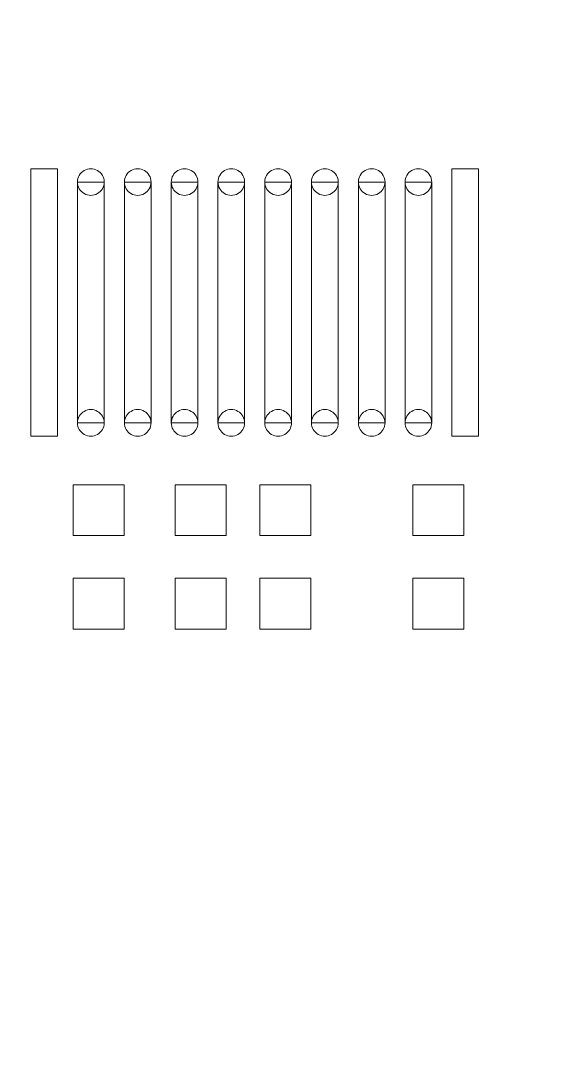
# Model space of a CAD drawing. Header units: millimetres. Extents: x -145 to 117, y -28 to 99.
# Drawn here: x -76.18 to -68.38, y 19.32 to 34.82 of the extents above; entities that cross this region are included whole.
import ezdxf

# ---------------------------------------------------------------- set-up
doc = ezdxf.new("R2010")
doc.units = ezdxf.units.MM
doc.header["$MEASUREMENT"] = 0
doc.layers.add('bottomstencil', color=7, linetype='Continuous')

msp = doc.modelspace()

# ---------------------------------------------------------------- linework, layer by layer
at = {"layer": 'bottomstencil', "color": 8, "lineweight": 9}
msp.add_open_spline([(-17.5854, 99.4833), (-17.5854, 99.4833), (-144.5854, 99.4833), (-144.5854, 99.4833), (-144.5854, 99.4833), (-144.5854, 99.4833), (-144.5854, -27.5167), (-144.5854, -27.5167), (-144.5854, -27.5167), (-144.5854, -27.5167), (-17.5854, -27.5167), (-17.5854, -27.5167), (-17.5854, -27.5167), (-17.5854, -27.5167), (-17.5854, 99.4833), (-17.5854, 99.4833)], degree=3, knots=[0, 0, 0, 0, 0.2, 0.2, 0.2, 0.2, 0.4, 0.4, 0.4, 0.4, 0.6, 0.6, 0.6, 0.6, 1, 1, 1, 1], dxfattribs=at)
at = {"layer": 'bottomstencil', "lineweight": 9}
for points, knots in [([(-76.0295, 28.6059), (-76.0295, 28.6059), (-76.0295, 32.6064), (-76.0295, 32.6064), (-76.0295, 32.6064), (-76.0295, 32.6064), (-75.6308, 32.6064), (-75.6308, 32.6064), (-75.6308, 32.6064), (-75.6308, 32.6064), (-75.6308, 28.6059), (-75.6308, 28.6059), (-75.6308, 28.6059), (-75.6308, 28.6059), (-76.0295, 28.6059), (-76.0295, 28.6059)], [0, 0, 0, 0, 0.2, 0.2, 0.2, 0.2, 0.4, 0.4, 0.4, 0.4, 0.6, 0.6, 0.6, 0.6, 1, 1, 1, 1]), ([(-75.331, 32.407), (-75.331, 32.4782), (-75.293, 32.544), (-75.2313, 32.5797), (-75.2313, 32.5797), (-75.1696, 32.6153), (-75.0936, 32.6153), (-75.0319, 32.5797), (-75.0319, 32.5797), (-74.9703, 32.544), (-74.9323, 32.4782), (-74.9323, 32.407)], [0, 0, 0, 0, 0.25, 0.25, 0.25, 0.25, 0.5, 0.5, 0.5, 0.5, 1, 1, 1, 1]), ([(-74.63, 32.407), (-74.63, 32.4782), (-74.592, 32.544), (-74.5303, 32.5797), (-74.5303, 32.5797), (-74.4686, 32.6153), (-74.3926, 32.6153), (-74.3309, 32.5797), (-74.3309, 32.5797), (-74.2692, 32.544), (-74.2312, 32.4782), (-74.2312, 32.407)], [0, 0, 0, 0, 0.25, 0.25, 0.25, 0.25, 0.5, 0.5, 0.5, 0.5, 1, 1, 1, 1]), ([(-73.9289, 32.407), (-73.9289, 32.4782), (-73.8909, 32.544), (-73.8293, 32.5797), (-73.8293, 32.5797), (-73.7676, 32.6153), (-73.6916, 32.6153), (-73.6299, 32.5797), (-73.6299, 32.5797), (-73.5682, 32.544), (-73.5302, 32.4782), (-73.5302, 32.407)], [0, 0, 0, 0, 0.25, 0.25, 0.25, 0.25, 0.5, 0.5, 0.5, 0.5, 1, 1, 1, 1]), ([(-73.2304, 32.407), (-73.2304, 32.4782), (-73.1924, 32.544), (-73.1308, 32.5797), (-73.1308, 32.5797), (-73.0691, 32.6153), (-72.9931, 32.6153), (-72.9314, 32.5797), (-72.9314, 32.5797), (-72.8697, 32.544), (-72.8317, 32.4782), (-72.8317, 32.407)], [0, 0, 0, 0, 0.25, 0.25, 0.25, 0.25, 0.5, 0.5, 0.5, 0.5, 1, 1, 1, 1]), ([(-72.5294, 32.407), (-72.5294, 32.4782), (-72.4914, 32.544), (-72.4297, 32.5797), (-72.4297, 32.5797), (-72.368, 32.6153), (-72.292, 32.6153), (-72.2303, 32.5797), (-72.2303, 32.5797), (-72.1686, 32.544), (-72.1306, 32.4782), (-72.1306, 32.407)], [0, 0, 0, 0, 0.25, 0.25, 0.25, 0.25, 0.5, 0.5, 0.5, 0.5, 1, 1, 1, 1]), ([(-71.8309, 32.407), (-71.8309, 32.4782), (-71.7929, 32.544), (-71.7312, 32.5797), (-71.7312, 32.5797), (-71.6695, 32.6153), (-71.5935, 32.6153), (-71.5318, 32.5797), (-71.5318, 32.5797), (-71.4701, 32.544), (-71.4321, 32.4782), (-71.4321, 32.407)], [0, 0, 0, 0, 0.25, 0.25, 0.25, 0.25, 0.5, 0.5, 0.5, 0.5, 1, 1, 1, 1]), ([(-71.1299, 32.407), (-71.1299, 32.4782), (-71.0919, 32.544), (-71.0302, 32.5797), (-71.0302, 32.5797), (-70.9685, 32.6153), (-70.8925, 32.6153), (-70.8308, 32.5797), (-70.8308, 32.5797), (-70.7691, 32.544), (-70.7311, 32.4782), (-70.7311, 32.407)], [0, 0, 0, 0, 0.25, 0.25, 0.25, 0.25, 0.5, 0.5, 0.5, 0.5, 1, 1, 1, 1]), ([(-70.4314, 32.407), (-70.4314, 32.4782), (-70.3934, 32.544), (-70.3317, 32.5797), (-70.3317, 32.5797), (-70.27, 32.6153), (-70.194, 32.6153), (-70.1323, 32.5797), (-70.1323, 32.5797), (-70.0706, 32.544), (-70.0326, 32.4782), (-70.0326, 32.407)], [0, 0, 0, 0, 0.25, 0.25, 0.25, 0.25, 0.5, 0.5, 0.5, 0.5, 1, 1, 1, 1]), ([(-69.7303, 28.6059), (-69.7303, 28.6059), (-69.7303, 32.6064), (-69.7303, 32.6064), (-69.7303, 32.6064), (-69.7303, 32.6064), (-69.3316, 32.6064), (-69.3316, 32.6064), (-69.3316, 32.6064), (-69.3316, 32.6064), (-69.3316, 28.6059), (-69.3316, 28.6059), (-69.3316, 28.6059), (-69.3316, 28.6059), (-69.7303, 28.6059), (-69.7303, 28.6059)], [0, 0, 0, 0, 0.2, 0.2, 0.2, 0.2, 0.4, 0.4, 0.4, 0.4, 0.6, 0.6, 0.6, 0.6, 1, 1, 1, 1]), ([(-74.9323, 28.8053), (-74.9323, 28.8053), (-75.331, 28.8053), (-75.331, 28.8053), (-75.331, 28.8053), (-75.331, 28.8053), (-75.331, 32.407), (-75.331, 32.407), (-75.331, 32.407), (-75.331, 32.407), (-74.9323, 32.407), (-74.9323, 32.407), (-74.9323, 32.407), (-74.9323, 32.407), (-74.9323, 28.8053), (-74.9323, 28.8053)], [0, 0, 0, 0, 0.2, 0.2, 0.2, 0.2, 0.4, 0.4, 0.4, 0.4, 0.6, 0.6, 0.6, 0.6, 1, 1, 1, 1]), ([(-74.9323, 32.407), (-74.9323, 32.3357), (-74.9703, 32.2699), (-75.0319, 32.2343), (-75.0319, 32.2343), (-75.0936, 32.1987), (-75.1696, 32.1987), (-75.2313, 32.2343), (-75.2313, 32.2343), (-75.293, 32.2699), (-75.331, 32.3357), (-75.331, 32.407)], [0, 0, 0, 0, 0.25, 0.25, 0.25, 0.25, 0.5, 0.5, 0.5, 0.5, 1, 1, 1, 1]), ([(-75.1316, 32.407), (-75.1316, 32.407), (-75.1316, 32.407), (-75.1316, 32.407), (-75.1316, 32.407), (-75.1316, 32.407), (-75.1316, 32.407), (-75.1316, 32.407), (-75.1316, 32.407), (-75.1316, 32.407), (-75.1316, 32.407), (-75.1316, 32.407)], [0, 0, 0, 0, 0.25, 0.25, 0.25, 0.25, 0.5, 0.5, 0.5, 0.5, 1, 1, 1, 1]), ([(-75.1316, 32.407), (-75.1316, 32.407), (-75.1316, 32.407), (-75.1316, 32.407), (-75.1316, 32.407), (-75.1316, 32.407), (-75.1316, 32.407), (-75.1316, 32.407), (-75.1316, 32.407), (-75.1316, 32.407), (-75.1316, 32.407), (-75.1316, 32.407)], [0, 0, 0, 0, 0.25, 0.25, 0.25, 0.25, 0.5, 0.5, 0.5, 0.5, 1, 1, 1, 1]), ([(-74.2312, 28.8053), (-74.2312, 28.8053), (-74.63, 28.8053), (-74.63, 28.8053), (-74.63, 28.8053), (-74.63, 28.8053), (-74.63, 32.407), (-74.63, 32.407), (-74.63, 32.407), (-74.63, 32.407), (-74.2312, 32.407), (-74.2312, 32.407), (-74.2312, 32.407), (-74.2312, 32.407), (-74.2312, 28.8053), (-74.2312, 28.8053)], [0, 0, 0, 0, 0.2, 0.2, 0.2, 0.2, 0.4, 0.4, 0.4, 0.4, 0.6, 0.6, 0.6, 0.6, 1, 1, 1, 1]), ([(-74.2312, 32.407), (-74.2312, 32.3357), (-74.2692, 32.2699), (-74.3309, 32.2343), (-74.3309, 32.2343), (-74.3926, 32.1987), (-74.4686, 32.1987), (-74.5303, 32.2343), (-74.5303, 32.2343), (-74.592, 32.2699), (-74.63, 32.3357), (-74.63, 32.407)], [0, 0, 0, 0, 0.25, 0.25, 0.25, 0.25, 0.5, 0.5, 0.5, 0.5, 1, 1, 1, 1]), ([(-74.4306, 32.407), (-74.4306, 32.407), (-74.4306, 32.407), (-74.4306, 32.407), (-74.4306, 32.407), (-74.4306, 32.407), (-74.4306, 32.407), (-74.4306, 32.407), (-74.4306, 32.407), (-74.4306, 32.407), (-74.4306, 32.407), (-74.4306, 32.407)], [0, 0, 0, 0, 0.25, 0.25, 0.25, 0.25, 0.5, 0.5, 0.5, 0.5, 1, 1, 1, 1]), ([(-74.4306, 32.407), (-74.4306, 32.407), (-74.4306, 32.407), (-74.4306, 32.407), (-74.4306, 32.407), (-74.4306, 32.407), (-74.4306, 32.407), (-74.4306, 32.407), (-74.4306, 32.407), (-74.4306, 32.407), (-74.4306, 32.407), (-74.4306, 32.407)], [0, 0, 0, 0, 0.25, 0.25, 0.25, 0.25, 0.5, 0.5, 0.5, 0.5, 1, 1, 1, 1]), ([(-73.5302, 28.8053), (-73.5302, 28.8053), (-73.9289, 28.8053), (-73.9289, 28.8053), (-73.9289, 28.8053), (-73.9289, 28.8053), (-73.9289, 32.407), (-73.9289, 32.407), (-73.9289, 32.407), (-73.9289, 32.407), (-73.5302, 32.407), (-73.5302, 32.407), (-73.5302, 32.407), (-73.5302, 32.407), (-73.5302, 28.8053), (-73.5302, 28.8053)], [0, 0, 0, 0, 0.2, 0.2, 0.2, 0.2, 0.4, 0.4, 0.4, 0.4, 0.6, 0.6, 0.6, 0.6, 1, 1, 1, 1]), ([(-73.5302, 32.407), (-73.5302, 32.3357), (-73.5682, 32.2699), (-73.6299, 32.2343), (-73.6299, 32.2343), (-73.6916, 32.1987), (-73.7676, 32.1987), (-73.8293, 32.2343), (-73.8293, 32.2343), (-73.8909, 32.2699), (-73.9289, 32.3357), (-73.9289, 32.407)], [0, 0, 0, 0, 0.25, 0.25, 0.25, 0.25, 0.5, 0.5, 0.5, 0.5, 1, 1, 1, 1]), ([(-73.7296, 32.407), (-73.7296, 32.407), (-73.7296, 32.407), (-73.7296, 32.407), (-73.7296, 32.407), (-73.7296, 32.407), (-73.7296, 32.407), (-73.7296, 32.407), (-73.7296, 32.407), (-73.7296, 32.407), (-73.7296, 32.407), (-73.7296, 32.407)], [0, 0, 0, 0, 0.25, 0.25, 0.25, 0.25, 0.5, 0.5, 0.5, 0.5, 1, 1, 1, 1]), ([(-73.7296, 32.407), (-73.7296, 32.407), (-73.7296, 32.407), (-73.7296, 32.407), (-73.7296, 32.407), (-73.7296, 32.407), (-73.7296, 32.407), (-73.7296, 32.407), (-73.7296, 32.407), (-73.7296, 32.407), (-73.7296, 32.407), (-73.7296, 32.407)], [0, 0, 0, 0, 0.25, 0.25, 0.25, 0.25, 0.5, 0.5, 0.5, 0.5, 1, 1, 1, 1]), ([(-72.8317, 28.8053), (-72.8317, 28.8053), (-73.2304, 28.8053), (-73.2304, 28.8053), (-73.2304, 28.8053), (-73.2304, 28.8053), (-73.2304, 32.407), (-73.2304, 32.407), (-73.2304, 32.407), (-73.2304, 32.407), (-72.8317, 32.407), (-72.8317, 32.407), (-72.8317, 32.407), (-72.8317, 32.407), (-72.8317, 28.8053), (-72.8317, 28.8053)], [0, 0, 0, 0, 0.2, 0.2, 0.2, 0.2, 0.4, 0.4, 0.4, 0.4, 0.6, 0.6, 0.6, 0.6, 1, 1, 1, 1]), ([(-72.8317, 32.407), (-72.8317, 32.3357), (-72.8697, 32.2699), (-72.9314, 32.2343), (-72.9314, 32.2343), (-72.9931, 32.1987), (-73.0691, 32.1987), (-73.1308, 32.2343), (-73.1308, 32.2343), (-73.1924, 32.2699), (-73.2304, 32.3357), (-73.2304, 32.407)], [0, 0, 0, 0, 0.25, 0.25, 0.25, 0.25, 0.5, 0.5, 0.5, 0.5, 1, 1, 1, 1]), ([(-73.0311, 32.407), (-73.0311, 32.407), (-73.0311, 32.407), (-73.0311, 32.407), (-73.0311, 32.407), (-73.0311, 32.407), (-73.0311, 32.407), (-73.0311, 32.407), (-73.0311, 32.407), (-73.0311, 32.407), (-73.0311, 32.407), (-73.0311, 32.407)], [0, 0, 0, 0, 0.25, 0.25, 0.25, 0.25, 0.5, 0.5, 0.5, 0.5, 1, 1, 1, 1]), ([(-73.0311, 32.407), (-73.0311, 32.407), (-73.0311, 32.407), (-73.0311, 32.407), (-73.0311, 32.407), (-73.0311, 32.407), (-73.0311, 32.407), (-73.0311, 32.407), (-73.0311, 32.407), (-73.0311, 32.407), (-73.0311, 32.407), (-73.0311, 32.407)], [0, 0, 0, 0, 0.25, 0.25, 0.25, 0.25, 0.5, 0.5, 0.5, 0.5, 1, 1, 1, 1]), ([(-72.1306, 28.8053), (-72.1306, 28.8053), (-72.5294, 28.8053), (-72.5294, 28.8053), (-72.5294, 28.8053), (-72.5294, 28.8053), (-72.5294, 32.407), (-72.5294, 32.407), (-72.5294, 32.407), (-72.5294, 32.407), (-72.1306, 32.407), (-72.1306, 32.407), (-72.1306, 32.407), (-72.1306, 32.407), (-72.1306, 28.8053), (-72.1306, 28.8053)], [0, 0, 0, 0, 0.2, 0.2, 0.2, 0.2, 0.4, 0.4, 0.4, 0.4, 0.6, 0.6, 0.6, 0.6, 1, 1, 1, 1]), ([(-72.1306, 32.407), (-72.1306, 32.3357), (-72.1686, 32.2699), (-72.2303, 32.2343), (-72.2303, 32.2343), (-72.292, 32.1987), (-72.368, 32.1987), (-72.4297, 32.2343), (-72.4297, 32.2343), (-72.4914, 32.2699), (-72.5294, 32.3357), (-72.5294, 32.407)], [0, 0, 0, 0, 0.25, 0.25, 0.25, 0.25, 0.5, 0.5, 0.5, 0.5, 1, 1, 1, 1]), ([(-72.33, 32.407), (-72.33, 32.407), (-72.33, 32.407), (-72.33, 32.407), (-72.33, 32.407), (-72.33, 32.407), (-72.33, 32.407), (-72.33, 32.407), (-72.33, 32.407), (-72.33, 32.407), (-72.33, 32.407), (-72.33, 32.407)], [0, 0, 0, 0, 0.25, 0.25, 0.25, 0.25, 0.5, 0.5, 0.5, 0.5, 1, 1, 1, 1]), ([(-72.33, 32.407), (-72.33, 32.407), (-72.33, 32.407), (-72.33, 32.407), (-72.33, 32.407), (-72.33, 32.407), (-72.33, 32.407), (-72.33, 32.407), (-72.33, 32.407), (-72.33, 32.407), (-72.33, 32.407), (-72.33, 32.407)], [0, 0, 0, 0, 0.25, 0.25, 0.25, 0.25, 0.5, 0.5, 0.5, 0.5, 1, 1, 1, 1]), ([(-71.4321, 28.8053), (-71.4321, 28.8053), (-71.8309, 28.8053), (-71.8309, 28.8053), (-71.8309, 28.8053), (-71.8309, 28.8053), (-71.8309, 32.407), (-71.8309, 32.407), (-71.8309, 32.407), (-71.8309, 32.407), (-71.4321, 32.407), (-71.4321, 32.407), (-71.4321, 32.407), (-71.4321, 32.407), (-71.4321, 28.8053), (-71.4321, 28.8053)], [0, 0, 0, 0, 0.2, 0.2, 0.2, 0.2, 0.4, 0.4, 0.4, 0.4, 0.6, 0.6, 0.6, 0.6, 1, 1, 1, 1]), ([(-71.4321, 32.407), (-71.4321, 32.3357), (-71.4701, 32.2699), (-71.5318, 32.2343), (-71.5318, 32.2343), (-71.5935, 32.1987), (-71.6695, 32.1987), (-71.7312, 32.2343), (-71.7312, 32.2343), (-71.7929, 32.2699), (-71.8309, 32.3357), (-71.8309, 32.407)], [0, 0, 0, 0, 0.25, 0.25, 0.25, 0.25, 0.5, 0.5, 0.5, 0.5, 1, 1, 1, 1]), ([(-71.6315, 32.407), (-71.6315, 32.407), (-71.6315, 32.407), (-71.6315, 32.407), (-71.6315, 32.407), (-71.6315, 32.407), (-71.6315, 32.407), (-71.6315, 32.407), (-71.6315, 32.407), (-71.6315, 32.407), (-71.6315, 32.407), (-71.6315, 32.407)], [0, 0, 0, 0, 0.25, 0.25, 0.25, 0.25, 0.5, 0.5, 0.5, 0.5, 1, 1, 1, 1]), ([(-71.6315, 32.407), (-71.6315, 32.407), (-71.6315, 32.407), (-71.6315, 32.407), (-71.6315, 32.407), (-71.6315, 32.407), (-71.6315, 32.407), (-71.6315, 32.407), (-71.6315, 32.407), (-71.6315, 32.407), (-71.6315, 32.407), (-71.6315, 32.407)], [0, 0, 0, 0, 0.25, 0.25, 0.25, 0.25, 0.5, 0.5, 0.5, 0.5, 1, 1, 1, 1]), ([(-70.7311, 28.8053), (-70.7311, 28.8053), (-71.1299, 28.8053), (-71.1299, 28.8053), (-71.1299, 28.8053), (-71.1299, 28.8053), (-71.1299, 32.407), (-71.1299, 32.407), (-71.1299, 32.407), (-71.1299, 32.407), (-70.7311, 32.407), (-70.7311, 32.407), (-70.7311, 32.407), (-70.7311, 32.407), (-70.7311, 28.8053), (-70.7311, 28.8053)], [0, 0, 0, 0, 0.2, 0.2, 0.2, 0.2, 0.4, 0.4, 0.4, 0.4, 0.6, 0.6, 0.6, 0.6, 1, 1, 1, 1]), ([(-70.7311, 32.407), (-70.7311, 32.3357), (-70.7691, 32.2699), (-70.8308, 32.2343), (-70.8308, 32.2343), (-70.8925, 32.1987), (-70.9685, 32.1987), (-71.0302, 32.2343), (-71.0302, 32.2343), (-71.0919, 32.2699), (-71.1299, 32.3357), (-71.1299, 32.407)], [0, 0, 0, 0, 0.25, 0.25, 0.25, 0.25, 0.5, 0.5, 0.5, 0.5, 1, 1, 1, 1]), ([(-70.9305, 32.407), (-70.9305, 32.407), (-70.9305, 32.407), (-70.9305, 32.407), (-70.9305, 32.407), (-70.9305, 32.407), (-70.9305, 32.407), (-70.9305, 32.407), (-70.9305, 32.407), (-70.9305, 32.407), (-70.9305, 32.407), (-70.9305, 32.407)], [0, 0, 0, 0, 0.25, 0.25, 0.25, 0.25, 0.5, 0.5, 0.5, 0.5, 1, 1, 1, 1]), ([(-70.9305, 32.407), (-70.9305, 32.407), (-70.9305, 32.407), (-70.9305, 32.407), (-70.9305, 32.407), (-70.9305, 32.407), (-70.9305, 32.407), (-70.9305, 32.407), (-70.9305, 32.407), (-70.9305, 32.407), (-70.9305, 32.407), (-70.9305, 32.407)], [0, 0, 0, 0, 0.25, 0.25, 0.25, 0.25, 0.5, 0.5, 0.5, 0.5, 1, 1, 1, 1]), ([(-70.0326, 28.8053), (-70.0326, 28.8053), (-70.4314, 28.8053), (-70.4314, 28.8053), (-70.4314, 28.8053), (-70.4314, 28.8053), (-70.4314, 32.407), (-70.4314, 32.407), (-70.4314, 32.407), (-70.4314, 32.407), (-70.0326, 32.407), (-70.0326, 32.407), (-70.0326, 32.407), (-70.0326, 32.407), (-70.0326, 28.8053), (-70.0326, 28.8053)], [0, 0, 0, 0, 0.2, 0.2, 0.2, 0.2, 0.4, 0.4, 0.4, 0.4, 0.6, 0.6, 0.6, 0.6, 1, 1, 1, 1]), ([(-70.0326, 32.407), (-70.0326, 32.3357), (-70.0706, 32.2699), (-70.1323, 32.2343), (-70.1323, 32.2343), (-70.194, 32.1987), (-70.27, 32.1987), (-70.3317, 32.2343), (-70.3317, 32.2343), (-70.3934, 32.2699), (-70.4314, 32.3357), (-70.4314, 32.407)], [0, 0, 0, 0, 0.25, 0.25, 0.25, 0.25, 0.5, 0.5, 0.5, 0.5, 1, 1, 1, 1]), ([(-70.232, 32.407), (-70.232, 32.407), (-70.232, 32.407), (-70.232, 32.407), (-70.232, 32.407), (-70.232, 32.407), (-70.232, 32.407), (-70.232, 32.407), (-70.232, 32.407), (-70.232, 32.407), (-70.232, 32.407), (-70.232, 32.407)], [0, 0, 0, 0, 0.25, 0.25, 0.25, 0.25, 0.5, 0.5, 0.5, 0.5, 1, 1, 1, 1]), ([(-70.232, 32.407), (-70.232, 32.407), (-70.232, 32.407), (-70.232, 32.407), (-70.232, 32.407), (-70.232, 32.407), (-70.232, 32.407), (-70.232, 32.407), (-70.232, 32.407), (-70.232, 32.407), (-70.232, 32.407), (-70.232, 32.407)], [0, 0, 0, 0, 0.25, 0.25, 0.25, 0.25, 0.5, 0.5, 0.5, 0.5, 1, 1, 1, 1]), ([(-75.331, 28.8053), (-75.331, 28.8765), (-75.293, 28.9423), (-75.2313, 28.9779), (-75.2313, 28.9779), (-75.1696, 29.0136), (-75.0936, 29.0136), (-75.0319, 28.9779), (-75.0319, 28.9779), (-74.9703, 28.9423), (-74.9323, 28.8765), (-74.9323, 28.8053)], [0, 0, 0, 0, 0.25, 0.25, 0.25, 0.25, 0.5, 0.5, 0.5, 0.5, 1, 1, 1, 1]), ([(-74.63, 28.8053), (-74.63, 28.8765), (-74.592, 28.9423), (-74.5303, 28.9779), (-74.5303, 28.9779), (-74.4686, 29.0136), (-74.3926, 29.0136), (-74.3309, 28.9779), (-74.3309, 28.9779), (-74.2692, 28.9423), (-74.2312, 28.8765), (-74.2312, 28.8053)], [0, 0, 0, 0, 0.25, 0.25, 0.25, 0.25, 0.5, 0.5, 0.5, 0.5, 1, 1, 1, 1]), ([(-73.9289, 28.8053), (-73.9289, 28.8765), (-73.8909, 28.9423), (-73.8293, 28.9779), (-73.8293, 28.9779), (-73.7676, 29.0136), (-73.6916, 29.0136), (-73.6299, 28.9779), (-73.6299, 28.9779), (-73.5682, 28.9423), (-73.5302, 28.8765), (-73.5302, 28.8053)], [0, 0, 0, 0, 0.25, 0.25, 0.25, 0.25, 0.5, 0.5, 0.5, 0.5, 1, 1, 1, 1]), ([(-73.2304, 28.8053), (-73.2304, 28.8765), (-73.1924, 28.9423), (-73.1308, 28.9779), (-73.1308, 28.9779), (-73.0691, 29.0136), (-72.9931, 29.0136), (-72.9314, 28.9779), (-72.9314, 28.9779), (-72.8697, 28.9423), (-72.8317, 28.8765), (-72.8317, 28.8053)], [0, 0, 0, 0, 0.25, 0.25, 0.25, 0.25, 0.5, 0.5, 0.5, 0.5, 1, 1, 1, 1]), ([(-72.5294, 28.8053), (-72.5294, 28.8765), (-72.4914, 28.9423), (-72.4297, 28.9779), (-72.4297, 28.9779), (-72.368, 29.0136), (-72.292, 29.0136), (-72.2303, 28.9779), (-72.2303, 28.9779), (-72.1686, 28.9423), (-72.1306, 28.8765), (-72.1306, 28.8053)], [0, 0, 0, 0, 0.25, 0.25, 0.25, 0.25, 0.5, 0.5, 0.5, 0.5, 1, 1, 1, 1]), ([(-71.8309, 28.8053), (-71.8309, 28.8765), (-71.7929, 28.9423), (-71.7312, 28.9779), (-71.7312, 28.9779), (-71.6695, 29.0136), (-71.5935, 29.0136), (-71.5318, 28.9779), (-71.5318, 28.9779), (-71.4701, 28.9423), (-71.4321, 28.8765), (-71.4321, 28.8053)], [0, 0, 0, 0, 0.25, 0.25, 0.25, 0.25, 0.5, 0.5, 0.5, 0.5, 1, 1, 1, 1]), ([(-71.1299, 28.8053), (-71.1299, 28.8765), (-71.0919, 28.9423), (-71.0302, 28.9779), (-71.0302, 28.9779), (-70.9685, 29.0136), (-70.8925, 29.0136), (-70.8308, 28.9779), (-70.8308, 28.9779), (-70.7691, 28.9423), (-70.7311, 28.8765), (-70.7311, 28.8053)], [0, 0, 0, 0, 0.25, 0.25, 0.25, 0.25, 0.5, 0.5, 0.5, 0.5, 1, 1, 1, 1]), ([(-70.4314, 28.8053), (-70.4314, 28.8765), (-70.3934, 28.9423), (-70.3317, 28.9779), (-70.3317, 28.9779), (-70.27, 29.0136), (-70.194, 29.0136), (-70.1323, 28.9779), (-70.1323, 28.9779), (-70.0706, 28.9423), (-70.0326, 28.8765), (-70.0326, 28.8053)], [0, 0, 0, 0, 0.25, 0.25, 0.25, 0.25, 0.5, 0.5, 0.5, 0.5, 1, 1, 1, 1]), ([(-74.9323, 28.8053), (-74.9323, 28.734), (-74.9703, 28.6682), (-75.0319, 28.6326), (-75.0319, 28.6326), (-75.0936, 28.597), (-75.1696, 28.597), (-75.2313, 28.6326), (-75.2313, 28.6326), (-75.293, 28.6682), (-75.331, 28.734), (-75.331, 28.8053)], [0, 0, 0, 0, 0.25, 0.25, 0.25, 0.25, 0.5, 0.5, 0.5, 0.5, 1, 1, 1, 1]), ([(-75.1316, 28.8053), (-75.1316, 28.8053), (-75.1316, 28.8053), (-75.1316, 28.8053), (-75.1316, 28.8053), (-75.1316, 28.8053), (-75.1316, 28.8053), (-75.1316, 28.8053), (-75.1316, 28.8053), (-75.1316, 28.8053), (-75.1316, 28.8053), (-75.1316, 28.8053)], [0, 0, 0, 0, 0.25, 0.25, 0.25, 0.25, 0.5, 0.5, 0.5, 0.5, 1, 1, 1, 1]), ([(-75.1316, 28.8053), (-75.1316, 28.8053), (-75.1316, 28.8053), (-75.1316, 28.8053), (-75.1316, 28.8053), (-75.1316, 28.8053), (-75.1316, 28.8053), (-75.1316, 28.8053), (-75.1316, 28.8053), (-75.1316, 28.8053), (-75.1316, 28.8053), (-75.1316, 28.8053)], [0, 0, 0, 0, 0.25, 0.25, 0.25, 0.25, 0.5, 0.5, 0.5, 0.5, 1, 1, 1, 1]), ([(-74.2312, 28.8053), (-74.2312, 28.734), (-74.2692, 28.6682), (-74.3309, 28.6326), (-74.3309, 28.6326), (-74.3926, 28.597), (-74.4686, 28.597), (-74.5303, 28.6326), (-74.5303, 28.6326), (-74.592, 28.6682), (-74.63, 28.734), (-74.63, 28.8053)], [0, 0, 0, 0, 0.25, 0.25, 0.25, 0.25, 0.5, 0.5, 0.5, 0.5, 1, 1, 1, 1]), ([(-74.4306, 28.8053), (-74.4306, 28.8053), (-74.4306, 28.8053), (-74.4306, 28.8053), (-74.4306, 28.8053), (-74.4306, 28.8053), (-74.4306, 28.8053), (-74.4306, 28.8053), (-74.4306, 28.8053), (-74.4306, 28.8053), (-74.4306, 28.8053), (-74.4306, 28.8053)], [0, 0, 0, 0, 0.25, 0.25, 0.25, 0.25, 0.5, 0.5, 0.5, 0.5, 1, 1, 1, 1]), ([(-74.4306, 28.8053), (-74.4306, 28.8053), (-74.4306, 28.8053), (-74.4306, 28.8053), (-74.4306, 28.8053), (-74.4306, 28.8053), (-74.4306, 28.8053), (-74.4306, 28.8053), (-74.4306, 28.8053), (-74.4306, 28.8053), (-74.4306, 28.8053), (-74.4306, 28.8053)], [0, 0, 0, 0, 0.25, 0.25, 0.25, 0.25, 0.5, 0.5, 0.5, 0.5, 1, 1, 1, 1]), ([(-73.5302, 28.8053), (-73.5302, 28.734), (-73.5682, 28.6682), (-73.6299, 28.6326), (-73.6299, 28.6326), (-73.6916, 28.597), (-73.7676, 28.597), (-73.8293, 28.6326), (-73.8293, 28.6326), (-73.8909, 28.6682), (-73.9289, 28.734), (-73.9289, 28.8053)], [0, 0, 0, 0, 0.25, 0.25, 0.25, 0.25, 0.5, 0.5, 0.5, 0.5, 1, 1, 1, 1]), ([(-73.7296, 28.8053), (-73.7296, 28.8053), (-73.7296, 28.8053), (-73.7296, 28.8053), (-73.7296, 28.8053), (-73.7296, 28.8053), (-73.7296, 28.8053), (-73.7296, 28.8053), (-73.7296, 28.8053), (-73.7296, 28.8053), (-73.7296, 28.8053), (-73.7296, 28.8053)], [0, 0, 0, 0, 0.25, 0.25, 0.25, 0.25, 0.5, 0.5, 0.5, 0.5, 1, 1, 1, 1]), ([(-73.7296, 28.8053), (-73.7296, 28.8053), (-73.7296, 28.8053), (-73.7296, 28.8053), (-73.7296, 28.8053), (-73.7296, 28.8053), (-73.7296, 28.8053), (-73.7296, 28.8053), (-73.7296, 28.8053), (-73.7296, 28.8053), (-73.7296, 28.8053), (-73.7296, 28.8053)], [0, 0, 0, 0, 0.25, 0.25, 0.25, 0.25, 0.5, 0.5, 0.5, 0.5, 1, 1, 1, 1]), ([(-72.8317, 28.8053), (-72.8317, 28.734), (-72.8697, 28.6682), (-72.9314, 28.6326), (-72.9314, 28.6326), (-72.9931, 28.597), (-73.0691, 28.597), (-73.1308, 28.6326), (-73.1308, 28.6326), (-73.1924, 28.6682), (-73.2304, 28.734), (-73.2304, 28.8053)], [0, 0, 0, 0, 0.25, 0.25, 0.25, 0.25, 0.5, 0.5, 0.5, 0.5, 1, 1, 1, 1]), ([(-73.0311, 28.8053), (-73.0311, 28.8053), (-73.0311, 28.8053), (-73.0311, 28.8053), (-73.0311, 28.8053), (-73.0311, 28.8053), (-73.0311, 28.8053), (-73.0311, 28.8053), (-73.0311, 28.8053), (-73.0311, 28.8053), (-73.0311, 28.8053), (-73.0311, 28.8053)], [0, 0, 0, 0, 0.25, 0.25, 0.25, 0.25, 0.5, 0.5, 0.5, 0.5, 1, 1, 1, 1]), ([(-73.0311, 28.8053), (-73.0311, 28.8053), (-73.0311, 28.8053), (-73.0311, 28.8053), (-73.0311, 28.8053), (-73.0311, 28.8053), (-73.0311, 28.8053), (-73.0311, 28.8053), (-73.0311, 28.8053), (-73.0311, 28.8053), (-73.0311, 28.8053), (-73.0311, 28.8053)], [0, 0, 0, 0, 0.25, 0.25, 0.25, 0.25, 0.5, 0.5, 0.5, 0.5, 1, 1, 1, 1]), ([(-72.1306, 28.8053), (-72.1306, 28.734), (-72.1686, 28.6682), (-72.2303, 28.6326), (-72.2303, 28.6326), (-72.292, 28.597), (-72.368, 28.597), (-72.4297, 28.6326), (-72.4297, 28.6326), (-72.4914, 28.6682), (-72.5294, 28.734), (-72.5294, 28.8053)], [0, 0, 0, 0, 0.25, 0.25, 0.25, 0.25, 0.5, 0.5, 0.5, 0.5, 1, 1, 1, 1]), ([(-72.33, 28.8053), (-72.33, 28.8053), (-72.33, 28.8053), (-72.33, 28.8053), (-72.33, 28.8053), (-72.33, 28.8053), (-72.33, 28.8053), (-72.33, 28.8053), (-72.33, 28.8053), (-72.33, 28.8053), (-72.33, 28.8053), (-72.33, 28.8053)], [0, 0, 0, 0, 0.25, 0.25, 0.25, 0.25, 0.5, 0.5, 0.5, 0.5, 1, 1, 1, 1]), ([(-72.33, 28.8053), (-72.33, 28.8053), (-72.33, 28.8053), (-72.33, 28.8053), (-72.33, 28.8053), (-72.33, 28.8053), (-72.33, 28.8053), (-72.33, 28.8053), (-72.33, 28.8053), (-72.33, 28.8053), (-72.33, 28.8053), (-72.33, 28.8053)], [0, 0, 0, 0, 0.25, 0.25, 0.25, 0.25, 0.5, 0.5, 0.5, 0.5, 1, 1, 1, 1]), ([(-71.4321, 28.8053), (-71.4321, 28.734), (-71.4701, 28.6682), (-71.5318, 28.6326), (-71.5318, 28.6326), (-71.5935, 28.597), (-71.6695, 28.597), (-71.7312, 28.6326), (-71.7312, 28.6326), (-71.7929, 28.6682), (-71.8309, 28.734), (-71.8309, 28.8053)], [0, 0, 0, 0, 0.25, 0.25, 0.25, 0.25, 0.5, 0.5, 0.5, 0.5, 1, 1, 1, 1]), ([(-71.6315, 28.8053), (-71.6315, 28.8053), (-71.6315, 28.8053), (-71.6315, 28.8053), (-71.6315, 28.8053), (-71.6315, 28.8053), (-71.6315, 28.8053), (-71.6315, 28.8053), (-71.6315, 28.8053), (-71.6315, 28.8053), (-71.6315, 28.8053), (-71.6315, 28.8053)], [0, 0, 0, 0, 0.25, 0.25, 0.25, 0.25, 0.5, 0.5, 0.5, 0.5, 1, 1, 1, 1]), ([(-71.6315, 28.8053), (-71.6315, 28.8053), (-71.6315, 28.8053), (-71.6315, 28.8053), (-71.6315, 28.8053), (-71.6315, 28.8053), (-71.6315, 28.8053), (-71.6315, 28.8053), (-71.6315, 28.8053), (-71.6315, 28.8053), (-71.6315, 28.8053), (-71.6315, 28.8053)], [0, 0, 0, 0, 0.25, 0.25, 0.25, 0.25, 0.5, 0.5, 0.5, 0.5, 1, 1, 1, 1]), ([(-70.7311, 28.8053), (-70.7311, 28.734), (-70.7691, 28.6682), (-70.8308, 28.6326), (-70.8308, 28.6326), (-70.8925, 28.597), (-70.9685, 28.597), (-71.0302, 28.6326), (-71.0302, 28.6326), (-71.0919, 28.6682), (-71.1299, 28.734), (-71.1299, 28.8053)], [0, 0, 0, 0, 0.25, 0.25, 0.25, 0.25, 0.5, 0.5, 0.5, 0.5, 1, 1, 1, 1]), ([(-70.9305, 28.8053), (-70.9305, 28.8053), (-70.9305, 28.8053), (-70.9305, 28.8053), (-70.9305, 28.8053), (-70.9305, 28.8053), (-70.9305, 28.8053), (-70.9305, 28.8053), (-70.9305, 28.8053), (-70.9305, 28.8053), (-70.9305, 28.8053), (-70.9305, 28.8053)], [0, 0, 0, 0, 0.25, 0.25, 0.25, 0.25, 0.5, 0.5, 0.5, 0.5, 1, 1, 1, 1]), ([(-70.9305, 28.8053), (-70.9305, 28.8053), (-70.9305, 28.8053), (-70.9305, 28.8053), (-70.9305, 28.8053), (-70.9305, 28.8053), (-70.9305, 28.8053), (-70.9305, 28.8053), (-70.9305, 28.8053), (-70.9305, 28.8053), (-70.9305, 28.8053), (-70.9305, 28.8053)], [0, 0, 0, 0, 0.25, 0.25, 0.25, 0.25, 0.5, 0.5, 0.5, 0.5, 1, 1, 1, 1]), ([(-70.0326, 28.8053), (-70.0326, 28.734), (-70.0706, 28.6682), (-70.1323, 28.6326), (-70.1323, 28.6326), (-70.194, 28.597), (-70.27, 28.597), (-70.3317, 28.6326), (-70.3317, 28.6326), (-70.3934, 28.6682), (-70.4314, 28.734), (-70.4314, 28.8053)], [0, 0, 0, 0, 0.25, 0.25, 0.25, 0.25, 0.5, 0.5, 0.5, 0.5, 1, 1, 1, 1]), ([(-70.232, 28.8053), (-70.232, 28.8053), (-70.232, 28.8053), (-70.232, 28.8053), (-70.232, 28.8053), (-70.232, 28.8053), (-70.232, 28.8053), (-70.232, 28.8053), (-70.232, 28.8053), (-70.232, 28.8053), (-70.232, 28.8053), (-70.232, 28.8053)], [0, 0, 0, 0, 0.25, 0.25, 0.25, 0.25, 0.5, 0.5, 0.5, 0.5, 1, 1, 1, 1]), ([(-70.232, 28.8053), (-70.232, 28.8053), (-70.232, 28.8053), (-70.232, 28.8053), (-70.232, 28.8053), (-70.232, 28.8053), (-70.232, 28.8053), (-70.232, 28.8053), (-70.232, 28.8053), (-70.232, 28.8053), (-70.232, 28.8053), (-70.232, 28.8053)], [0, 0, 0, 0, 0.25, 0.25, 0.25, 0.25, 0.5, 0.5, 0.5, 0.5, 1, 1, 1, 1]), ([(-75.3958, 27.1187), (-75.3958, 27.1187), (-75.3958, 27.8807), (-75.3958, 27.8807), (-75.3958, 27.8807), (-75.3958, 27.8807), (-74.6338, 27.8807), (-74.6338, 27.8807), (-74.6338, 27.8807), (-74.6338, 27.8807), (-74.6338, 27.1187), (-74.6338, 27.1187), (-74.6338, 27.1187), (-74.6338, 27.1187), (-75.3958, 27.1187), (-75.3958, 27.1187)], [0, 0, 0, 0, 0.2, 0.2, 0.2, 0.2, 0.4, 0.4, 0.4, 0.4, 0.6, 0.6, 0.6, 0.6, 1, 1, 1, 1]), ([(-73.8718, 27.1187), (-73.8718, 27.1187), (-73.8718, 27.8807), (-73.8718, 27.8807), (-73.8718, 27.8807), (-73.8718, 27.8807), (-73.1098, 27.8807), (-73.1098, 27.8807), (-73.1098, 27.8807), (-73.1098, 27.8807), (-73.1098, 27.1187), (-73.1098, 27.1187), (-73.1098, 27.1187), (-73.1098, 27.1187), (-73.8718, 27.1187), (-73.8718, 27.1187)], [0, 0, 0, 0, 0.2, 0.2, 0.2, 0.2, 0.4, 0.4, 0.4, 0.4, 0.6, 0.6, 0.6, 0.6, 1, 1, 1, 1]), ([(-72.6018, 27.1187), (-72.6018, 27.1187), (-72.6018, 27.8807), (-72.6018, 27.8807), (-72.6018, 27.8807), (-72.6018, 27.8807), (-71.8398, 27.8807), (-71.8398, 27.8807), (-71.8398, 27.8807), (-71.8398, 27.8807), (-71.8398, 27.1187), (-71.8398, 27.1187), (-71.8398, 27.1187), (-71.8398, 27.1187), (-72.6018, 27.1187), (-72.6018, 27.1187)], [0, 0, 0, 0, 0.2, 0.2, 0.2, 0.2, 0.4, 0.4, 0.4, 0.4, 0.6, 0.6, 0.6, 0.6, 1, 1, 1, 1]), ([(-70.3158, 27.1187), (-70.3158, 27.1187), (-70.3158, 27.8807), (-70.3158, 27.8807), (-70.3158, 27.8807), (-70.3158, 27.8807), (-69.5538, 27.8807), (-69.5538, 27.8807), (-69.5538, 27.8807), (-69.5538, 27.8807), (-69.5538, 27.1187), (-69.5538, 27.1187), (-69.5538, 27.1187), (-69.5538, 27.1187), (-70.3158, 27.1187), (-70.3158, 27.1187)], [0, 0, 0, 0, 0.2, 0.2, 0.2, 0.2, 0.4, 0.4, 0.4, 0.4, 0.6, 0.6, 0.6, 0.6, 1, 1, 1, 1]), ([(-75.3958, 25.7217), (-75.3958, 25.7217), (-75.3958, 26.4837), (-75.3958, 26.4837), (-75.3958, 26.4837), (-75.3958, 26.4837), (-74.6338, 26.4837), (-74.6338, 26.4837), (-74.6338, 26.4837), (-74.6338, 26.4837), (-74.6338, 25.7217), (-74.6338, 25.7217), (-74.6338, 25.7217), (-74.6338, 25.7217), (-75.3958, 25.7217), (-75.3958, 25.7217)], [0, 0, 0, 0, 0.2, 0.2, 0.2, 0.2, 0.4, 0.4, 0.4, 0.4, 0.6, 0.6, 0.6, 0.6, 1, 1, 1, 1]), ([(-73.8718, 25.7217), (-73.8718, 25.7217), (-73.8718, 26.4837), (-73.8718, 26.4837), (-73.8718, 26.4837), (-73.8718, 26.4837), (-73.1098, 26.4837), (-73.1098, 26.4837), (-73.1098, 26.4837), (-73.1098, 26.4837), (-73.1098, 25.7217), (-73.1098, 25.7217), (-73.1098, 25.7217), (-73.1098, 25.7217), (-73.8718, 25.7217), (-73.8718, 25.7217)], [0, 0, 0, 0, 0.2, 0.2, 0.2, 0.2, 0.4, 0.4, 0.4, 0.4, 0.6, 0.6, 0.6, 0.6, 1, 1, 1, 1]), ([(-72.6018, 25.7217), (-72.6018, 25.7217), (-72.6018, 26.4837), (-72.6018, 26.4837), (-72.6018, 26.4837), (-72.6018, 26.4837), (-71.8398, 26.4837), (-71.8398, 26.4837), (-71.8398, 26.4837), (-71.8398, 26.4837), (-71.8398, 25.7217), (-71.8398, 25.7217), (-71.8398, 25.7217), (-71.8398, 25.7217), (-72.6018, 25.7217), (-72.6018, 25.7217)], [0, 0, 0, 0, 0.2, 0.2, 0.2, 0.2, 0.4, 0.4, 0.4, 0.4, 0.6, 0.6, 0.6, 0.6, 1, 1, 1, 1]), ([(-70.3158, 25.7217), (-70.3158, 25.7217), (-70.3158, 26.4837), (-70.3158, 26.4837), (-70.3158, 26.4837), (-70.3158, 26.4837), (-69.5538, 26.4837), (-69.5538, 26.4837), (-69.5538, 26.4837), (-69.5538, 26.4837), (-69.5538, 25.7217), (-69.5538, 25.7217), (-69.5538, 25.7217), (-69.5538, 25.7217), (-70.3158, 25.7217), (-70.3158, 25.7217)], [0, 0, 0, 0, 0.2, 0.2, 0.2, 0.2, 0.4, 0.4, 0.4, 0.4, 0.6, 0.6, 0.6, 0.6, 1, 1, 1, 1])]:
    msp.add_open_spline(points, degree=3, knots=knots, dxfattribs=at)

doc.saveas('drawing.dxf')
